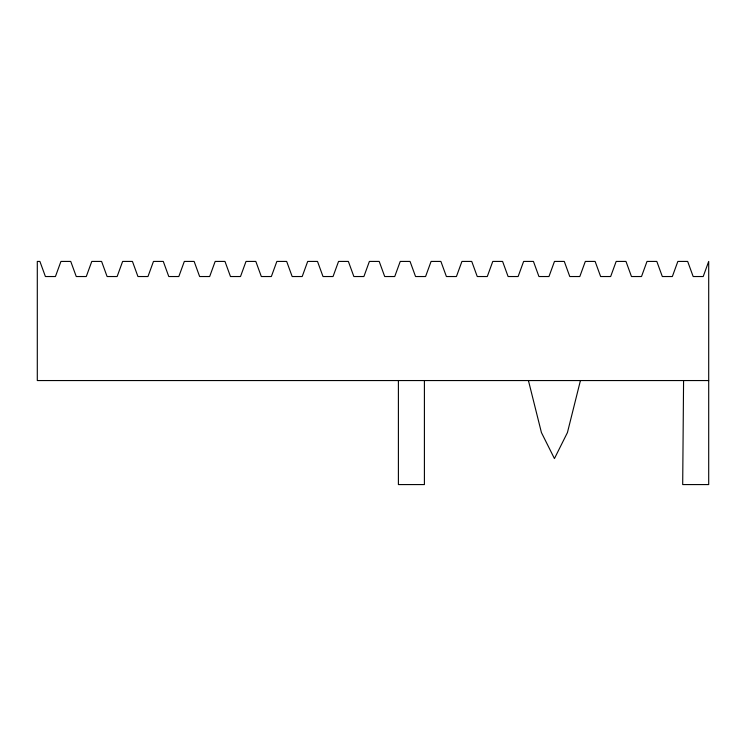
<?xml version="1.0" encoding="UTF-8"?>
<svg xmlns="http://www.w3.org/2000/svg" width="746" height="746" viewBox="0 0 746 746"><rect width="100%" height="100%" fill="white"/><g stroke="black" fill="none" stroke-linecap="round" stroke-linejoin="round"><path stroke-width="1.12" d="M683.578 380.553L682.693 484.574L708.7 484.574L708.7 261.426L703.208 276.533L693.165 276.533L687.663 261.426L677.853 261.426L672.351 276.533L662.317 276.533L656.816 261.426L647.006 261.426L641.513 276.533L631.47 276.533L625.978 261.426L616.168 261.426L610.666 276.533L600.633 276.533L595.122 261.426L585.321 261.426L579.819 276.533L569.776 276.533L564.284 261.426L554.474 261.426L548.972 276.533L538.938 276.533L533.437 261.426L523.627 261.426L518.125 276.533L508.091 276.533L502.59 261.426L492.78 261.426L487.278 276.533L477.244 276.533L471.742 261.426L461.933 261.426L456.431 276.533L446.397 276.533L440.895 261.426L431.085 261.426L425.584 276.533L415.55 276.533L410.048 261.426L400.238 261.426L394.737 276.533L384.703 276.533L379.201 261.426L369.391 261.426L363.899 276.533L353.865 276.533L348.363 261.426L338.553 261.426L333.042 276.533L323.009 276.533L317.507 261.426L307.697 261.426L302.205 276.533L292.162 276.533L286.669 261.426L276.859 261.426L271.358 276.533L261.324 276.533L255.822 261.426L246.012 261.426L240.51 276.533L230.477 276.533L224.975 261.426L215.165 261.426L209.673 276.533L199.63 276.533L194.137 261.426L184.327 261.426L178.826 276.533L168.782 276.533L163.281 261.426L153.471 261.426L147.978 276.533L137.935 276.533L132.443 261.426L122.633 261.426L117.131 276.533L107.098 276.533L101.596 261.426L91.786 261.426L86.284 276.533L76.251 276.533L70.749 261.426L60.939 261.426L55.437 276.533L45.403 276.533L39.902 261.426L37.3 261.426L37.3 380.553L708.7 380.553M580.435 380.553L567.436 432.568L554.437 458.576L541.428 432.568L528.429 380.553M424.409 380.553L424.409 484.574L398.401 484.574L398.401 380.553"/></g></svg>
